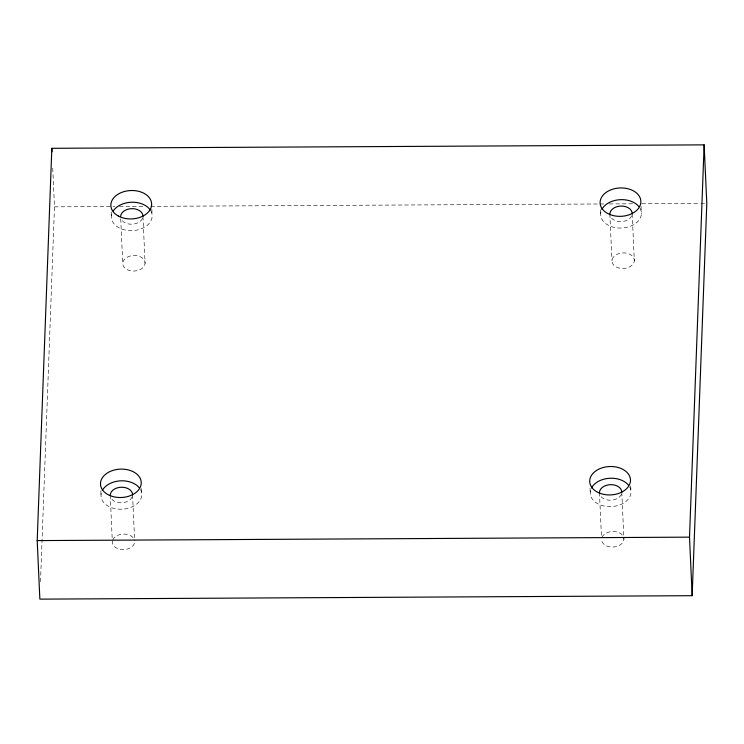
<?xml version="1.0" encoding="UTF-8"?>
<svg xmlns="http://www.w3.org/2000/svg" width="744" height="744" viewBox="0 0 744 744"><rect width="100%" height="100%" fill="white"/><g stroke="black" fill="none" stroke-linecap="round" stroke-linejoin="round"><path stroke-width="0.56" stroke-dasharray="3.72 2.79" d="M40.511 581.724L54.489 206.851L52.722 167.819M54.489 206.851L114.846 206.534M119.496 206.507L142.708 206.386M150.827 206.339L604.658 203.949M609.299 203.921L633.674 203.791M641.802 203.754L699.834 203.447M700.997 203.438L704.475 203.419M641.058 206.293L641.402 213.751M632.186 213.798L634.316 260.632A11.179 7.784 -2.6 0 1 617.306 267.468A11.179 7.784 -2.6 0 1 617.808 253.974A11.179 7.784 -2.6 0 1 634.316 260.632M630.717 485.944L631.005 492.333M609.848 213.919L611.968 260.753M621.789 492.379L623.918 539.214M600.436 209.706L600.631 213.965M599.45 492.5L601.478 537.047M590.048 488.287L590.234 492.547M151.832 209.231L152.074 214.56M142.95 216.374L145.08 263.209A11.179 7.784 -2.6 0 1 128.07 270.044A11.179 7.784 -2.6 0 1 128.573 256.559A11.179 7.784 -2.6 0 1 145.08 263.209M141.49 488.52L141.779 494.909M120.714 218.782L122.741 263.329M132.562 494.955L134.534 538.368M111.2 211.928L111.488 218.308M110.224 495.076L112.344 541.911A11.179 7.784 -2.6 0 0 124.685 549.565A11.179 7.784 -2.6 0 0 134.385 539.781M100.812 490.863L101.007 495.123M112.8 539.893A11.179 7.784 -2.6 0 1 122.351 534.136A11.179 7.784 -2.6 0 1 133.334 537.912M623.611 537.205A11.179 7.784 -2.6 0 1 613.921 546.989A11.179 7.784 -2.6 0 1 601.58 539.335M602.036 537.317A11.179 7.784 -2.6 0 1 611.577 531.56A11.179 7.784 -2.6 0 1 622.57 535.327M631.73 215.816A11.179 7.784 -2.6 0 1 622.179 221.573A11.179 7.784 -2.6 0 1 611.196 217.797M142.495 218.392A11.179 7.784 -2.6 0 1 132.953 224.149A11.179 7.784 -2.6 0 1 121.96 220.382M132.107 496.973A11.179 7.784 -2.6 0 1 121.105 502.805A11.179 7.784 -2.6 0 1 110.521 497.094M621.333 494.397A11.179 7.784 -2.6 0 1 610.331 500.228A11.179 7.784 -2.6 0 1 599.757 494.509M640.054 208.32A20.404 14.201 -2.6 0 1 621.817 228.027A20.404 14.201 -2.6 0 1 601.459 210.282M629.656 486.901A20.404 14.201 -2.6 0 1 611.429 506.618A20.404 14.201 -2.6 0 1 591.071 488.864M140.43 489.478A20.404 14.201 -2.6 0 1 122.862 509.156A20.404 14.201 -2.6 0 1 101.5 492.342M150.865 210.98A20.404 14.201 -2.6 0 1 132.469 230.621A20.404 14.201 -2.6 0 1 112.27 212.775"/><path stroke-width="1.12" d="M37.2 540.59L51.838 148.307L704.14 144.866L706.8 203.41L692.162 595.693L39.86 599.134L37.2 540.59L689.511 537.149L704.14 144.866M689.511 537.149L692.162 595.693M51.838 148.307L51.987 151.748M609.848 213.919A11.179 7.784 -2.6 0 1 621.305 206.069A11.179 7.784 -2.6 0 1 632.186 213.798M120.612 216.495A11.179 7.784 -2.6 0 1 132.079 208.645A11.179 7.784 -2.6 0 1 142.95 216.374M110.224 495.076A11.179 7.784 -2.6 0 1 121.681 487.227A11.179 7.784 -2.6 0 1 132.562 494.955M599.45 492.5A11.179 7.784 -2.6 0 1 610.908 484.651A11.179 7.784 -2.6 0 1 621.789 492.379M601.877 209.39A20.404 14.201 -2.6 0 1 619.538 199.718A20.404 14.201 -2.6 0 1 638.929 206.655M591.489 487.971A20.404 14.201 -2.6 0 1 609.15 478.299A20.404 14.201 -2.6 0 1 628.541 485.237M102.254 490.556A20.404 14.201 -2.6 0 1 119.914 480.884A20.404 14.201 -2.6 0 1 139.314 487.822M113.2 211.017A20.404 14.201 -2.6 0 1 131.772 202.228A20.404 14.201 -2.6 0 1 150.353 210.133M609.829 214.505A20.404 14.201 -2.6 0 0 640.863 202.043A20.404 14.201 -2.6 0 0 610.75 189.887A20.404 14.201 -2.6 0 0 609.829 214.505M599.441 493.095A20.404 14.201 -2.6 0 0 630.475 480.624A20.404 14.201 -2.6 0 0 600.352 468.469A20.404 14.201 -2.6 0 0 599.441 493.095M110.205 495.671A20.404 14.201 -2.6 0 0 141.248 483.2A20.404 14.201 -2.6 0 0 111.126 471.054A20.404 14.201 -2.6 0 0 110.205 495.671M118.324 216.02A20.404 14.201 -2.6 0 0 151.376 206.562A20.404 14.201 -2.6 0 0 124.053 191.599A20.404 14.201 -2.6 0 0 118.324 216.02"/></g></svg>
